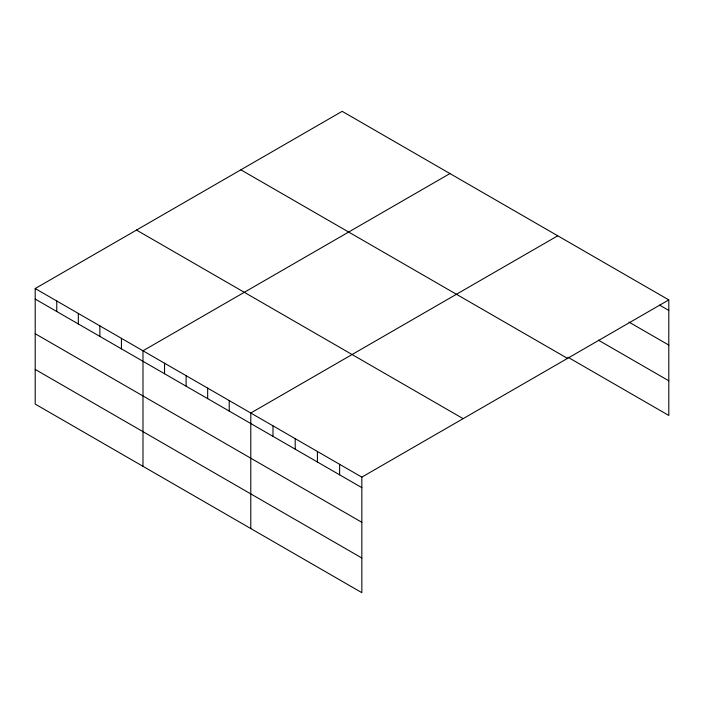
<?xml version="1.0" encoding="UTF-8"?>
<svg xmlns="http://www.w3.org/2000/svg" width="704" height="704" viewBox="0 0 704 704"><rect width="100%" height="100%" fill="white"/><g stroke="black" fill="none" stroke-linecap="round" stroke-linejoin="round"><path stroke-width="1.06" d="M35.2 288.552L361.838 477.136L361.838 592.671L35.2 404.087L35.2 288.552L342.162 111.329L668.8 299.913L668.8 415.448L567.926 357.21M449.953 173.562L142.991 350.786L142.991 466.321M557.744 235.796L250.782 413.019L250.782 528.546M361.838 477.136L668.8 299.913M659.542 305.087L668.8 310.429M629.006 322.106L668.8 345.083M598.462 340.182L668.8 380.794M240.865 169.814L567.503 358.398M136.497 230.067L463.135 418.651M35.2 299.059L361.838 487.652M35.2 333.722L361.838 522.306M35.2 369.424L361.838 558.008M339.627 464.314L339.627 474.822M317.416 451.493L317.416 462M295.205 438.662L295.205 449.178M272.994 425.841L272.994 436.357M229.222 400.576L229.222 411.083M207.662 388.124L207.662 398.64M186.111 375.681L186.111 386.188M164.551 363.229L164.551 373.745M121.431 338.342L121.431 348.85M99.871 325.89L99.871 336.406M78.32 313.447L78.32 323.954M56.76 300.995L56.76 311.511"/></g></svg>
